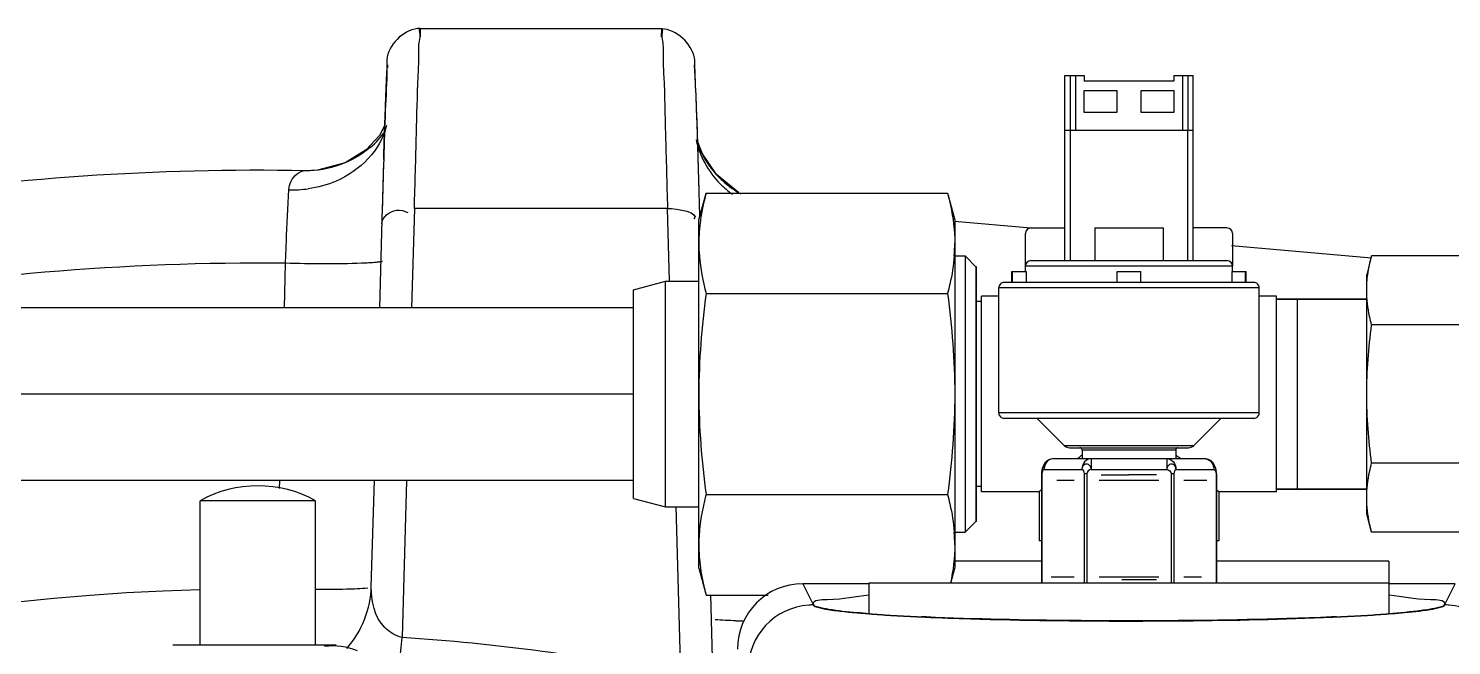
# Model space of a CAD drawing. Header units: millimetres. Extents: x 2513 to 2669, y 1505 to 1675.
# Drawn here: x 2525.1999 to 2525.3298, y 1507.535 to 1507.5914 of the extents above; entities that cross this region are included whole.
import ezdxf

# ---------------------------------------------------------------- set-up
doc = ezdxf.new("R2010")
doc.units = ezdxf.units.MM
doc.linetypes.add('CENTER', pattern=[0.6, 0.375, -0.075, 0.075, -0.075])
doc.layers.add('AXES', color=7, linetype='Continuous')
doc.layers.add('DEFAULT_1', color=7, linetype='CENTER')

msp = doc.modelspace()

# ---------------------------------------------------------------- linework, layer by layer
at = {"linetype": 'Continuous'}
for p, q in [((2525.257739194856, 1507.591377378954), (2525.2356708051, 1507.591377378954)), ((2525.235674108896, 1507.591377378935), (2525.235691250578, 1507.590660401786)), ((2525.257718748314, 1507.590660401786), (2525.257735888673, 1507.591377378922)), ((2525.294528056558, 1507.570200016865), (2525.294528056558, 1507.587102136842)), ((2525.306260116306, 1507.570200016865), (2525.306260116306, 1507.587102136842)), ((2525.232444397211, 1507.582574502806), (2525.231955246235, 1507.581641517036)), ((2525.231955246235, 1507.581641517036), (2525.230748643944, 1507.580330586748)), ((2525.294528056558, 1507.582130925084), (2525.306260116306, 1507.582130925084)), ((2525.295025177734, 1507.582130925084), (2525.295025177734, 1507.570200016865)), ((2525.305762995131, 1507.570200016865), (2525.305762995131, 1507.582130925084)), ((2525.230748643944, 1507.580330586748), (2525.228835342938, 1507.579140644414)), ((2525.261442730663, 1507.579961750969), (2525.261012181053, 1507.581129095752)), ((2525.262745314353, 1507.578061066182), (2525.261442730663, 1507.579961750969)), ((2525.228835342938, 1507.579140644414), (2525.226310079126, 1507.578462297562)), ((2525.232344499627, 1507.579431881902), (2525.232350431252, 1507.579623592797)), ((2525.26115436474, 1507.576493886983), (2525.261059731913, 1507.579618291669)), ((2525.225222009031, 1507.578411935639), (2525.225206080967, 1507.5784122142)), ((2525.226310079126, 1507.578462297562), (2525.225221961231, 1507.57841193776)), ((2525.264728327639, 1507.576427483843), (2525.262745314353, 1507.578061066182)), ((2525.261121311305, 1507.57391452261), (2525.261780722808, 1507.576375479843)), ((2525.261218842484, 1507.574297710481), (2525.26115436474, 1507.576493886983)), ((2525.261780722808, 1507.576375479843), (2525.283826595064, 1507.576375479843)), ((2525.283826595064, 1507.576375479843), (2525.284486006567, 1507.57391452261)), ((2525.232214097478, 1507.575086441031), (2525.231949543, 1507.56589844365)), ((2525.235151555146, 1507.574972380153), (2525.234890615966, 1507.56589844365)), ((2525.258258443746, 1507.574972380153), (2525.235151555146, 1507.574972380153)), ((2525.258449376477, 1507.568332857958), (2525.258258443746, 1507.574972380153)), ((2525.232169850197, 1507.57355738911), (2525.232170055473, 1507.573566575296)), ((2525.261121311305, 1507.542098767359), (2525.261121311305, 1507.57391452261)), ((2525.28447511662, 1507.573790049946), (2525.291446172183, 1507.573180161612)), ((2525.284486006567, 1507.57391452261), (2525.284486006567, 1507.542098767359)), ((2525.290948784092, 1507.569702895689), (2525.290948784092, 1507.572685622744)), ((2525.291446398106, 1507.57318274392), (2525.294528056558, 1507.57318274392)), ((2525.309341784101, 1507.57318274392), (2525.306260116306, 1507.57318274392)), ((2525.309839388773, 1507.572685622744), (2525.309839388773, 1507.569702895689)), ((2525.309742609514, 1507.571579430762), (2525.322532554176, 1507.570460455597)), ((2525.223276861467, 1507.56589844365), (2525.22338200859, 1507.56995833124)), ((2525.284486006567, 1507.570633522849), (2525.285430536801, 1507.570633522849)), ((2525.285430536801, 1507.570633522849), (2525.285430536801, 1507.545379767119)), ((2525.286424779153, 1507.569639280498), (2525.285430536801, 1507.570633522849)), ((2525.286424779153, 1507.569639280498), (2525.286424779153, 1507.546374009471)), ((2525.28647449127, 1507.569639280498), (2525.286424779153, 1507.569639280498)), ((2525.28647449127, 1507.546374009471), (2525.28647449127, 1507.569639280498)), ((2525.309839388773, 1507.569702895689), (2525.290948784092, 1507.569702895689)), ((2525.291445923448, 1507.570200016865), (2525.309342249294, 1507.570200016865)), ((2525.322547843952, 1507.570635218538), (2525.322094498543, 1507.56894331044)), ((2525.338543273112, 1507.570635218538), (2525.322547843952, 1507.570635218538)), ((2525.255155857195, 1507.567541429136), (2525.258068649127, 1507.568321909382)), ((2525.258068649127, 1507.547691380586), (2525.258068649127, 1507.568321909382)), ((2525.258068649127, 1507.568321909382), (2525.261121311305, 1507.568321909382)), ((2525.322094498543, 1507.547069978705), (2525.322094498543, 1507.56894331044)), ((2525.255155857195, 1507.548471860832), (2525.255155857195, 1507.567541429136)), ((2525.261780722808, 1507.567191062413), (2525.283826595064, 1507.567191062413)), ((2525.286921900328, 1507.54905846382), (2525.286921900328, 1507.566954826149)), ((2525.288512890331, 1507.566954826149), (2525.286921900328, 1507.566954826149)), ((2525.312275282534, 1507.567714410986), (2525.288512890331, 1507.567714410986)), ((2525.311778032444, 1507.568211532162), (2525.289010140421, 1507.568211532162)), ((2525.313865868057, 1507.566954826149), (2525.312275282534, 1507.566954826149)), ((2525.313865868057, 1507.54905846382), (2525.313865868057, 1507.566954826149)), ((2525.255155857195, 1507.56589844365), (2525.084367375105, 1507.56589844365)), ((2525.313865868057, 1507.566686380713), (2525.322094498543, 1507.566686380713)), ((2525.315754928525, 1507.566686380713), (2525.315754928525, 1507.549326909255)), ((2525.338543273112, 1507.564320931555), (2525.322547843952, 1507.564320931555)), ((2525.312275282534, 1507.556280623942), (2525.288512890331, 1507.556280623942)), ((2525.311778034185, 1507.555783502767), (2525.289010138679, 1507.555783502767)), ((2525.291999804424, 1507.555783502767), (2525.294480413984, 1507.553302893207)), ((2525.30878836844, 1507.555783502767), (2525.306307758881, 1507.553302893207)), ((2525.294480413984, 1507.553302893207), (2525.306307758881, 1507.553302893207)), ((2525.29497253884, 1507.553099048417), (2525.305815634025, 1507.553099048417)), ((2525.29611884432, 1507.552900199947), (2525.29611884432, 1507.552104806066)), ((2525.29611884432, 1507.552900199947), (2525.304669328544, 1507.552900199947)), ((2525.304669328544, 1507.552900199947), (2525.304669328544, 1507.552104806066)), ((2525.29257504731, 1507.551468262091), (2525.292505213374, 1507.551286573275)), ((2525.292641061411, 1507.551601260932), (2525.29257504731, 1507.551468262091)), ((2525.29350577336, 1507.552104806066), (2525.307282399504, 1507.552104806066)), ((2525.296949929896, 1507.552104806066), (2525.296949929896, 1507.551110563714)), ((2525.303838242968, 1507.552104806066), (2525.303838242968, 1507.551110563714)), ((2525.308213125555, 1507.551468262091), (2525.308147111453, 1507.551601260932)), ((2525.308282959491, 1507.551286573275), (2525.308213125555, 1507.551468262091)), ((2525.338543273112, 1507.55169235759), (2525.322547843952, 1507.55169235759)), ((2525.255155857195, 1507.550114846318), (2525.084367375105, 1507.550114846318)), ((2525.222848826234, 1507.549371363414), (2525.222868081715, 1507.550114846318)), ((2525.231216506386, 1507.540407722223), (2525.231495654113, 1507.550114846318)), ((2525.23443672708, 1507.550114846318), (2525.23402393532, 1507.535760366395)), ((2525.292410974593, 1507.550853203258), (2525.292403864277, 1507.550708745451)), ((2525.292403864129, 1507.550708745452), (2525.292403864129, 1507.540734650533)), ((2525.292443825095, 1507.550708745452), (2525.292403864129, 1507.550708745452)), ((2525.292447491014, 1507.551079212237), (2525.292410974593, 1507.550853203258)), ((2525.292443825095, 1507.550708745452), (2525.292443825095, 1507.540734650533)), ((2525.292505213374, 1507.551286573275), (2525.292447491014, 1507.551079212237)), ((2525.292644734226, 1507.551110563714), (2525.296088890762, 1507.551110563714)), ((2525.295374412898, 1507.550116321363), (2525.293792317218, 1507.550116321363)), ((2525.296289799894, 1507.550708745452), (2525.296289799894, 1507.540734650533)), ((2525.296548111634, 1507.550708745452), (2525.296289799894, 1507.550708745452)), ((2525.296548111634, 1507.550708745452), (2525.296548111634, 1507.540734650533)), ((2525.296949929896, 1507.551110563714), (2525.303838242968, 1507.551110563714)), ((2525.303110714173, 1507.550116321363), (2525.297677458692, 1507.550116321363)), ((2525.29786769873, 1507.550613442538), (2525.300394086432, 1507.550613442538)), ((2525.302920508288, 1507.550613442538), (2525.300394076801, 1507.550613442538)), ((2525.304240061231, 1507.550708745452), (2525.304240061231, 1507.540734650533)), ((2525.304498372971, 1507.550708745452), (2525.304240061231, 1507.550708745452)), ((2525.304498372971, 1507.550708745452), (2525.304498372971, 1507.540734650533)), ((2525.304699282102, 1507.551110563714), (2525.308143438638, 1507.551110563714)), ((2525.307492976823, 1507.550116321363), (2525.305413759966, 1507.550116321363)), ((2525.308340681851, 1507.551079212237), (2525.308282959491, 1507.551286573275)), ((2525.308377198271, 1507.550853203258), (2525.308340681851, 1507.551079212237)), ((2525.308344347769, 1507.550708745452), (2525.308344347769, 1507.540734650533)), ((2525.308384308735, 1507.550708745452), (2525.308344347769, 1507.550708745452)), ((2525.308384308587, 1507.550708745451), (2525.308377198271, 1507.550853203258)), ((2525.308384308735, 1507.550708745452), (2525.308384308735, 1507.540734650533)), ((2525.261780722808, 1507.548822227555), (2525.283826595064, 1507.548822227555)), ((2525.292191384792, 1507.54905846382), (2525.286921900328, 1507.54905846382)), ((2525.292191384792, 1507.54905846382), (2525.292191384792, 1507.544584373238)), ((2525.292393166449, 1507.549243060305), (2525.292191407071, 1507.549058486373)), ((2525.308596361681, 1507.549058486002), (2525.308398132328, 1507.549239837838)), ((2525.308596383593, 1507.54905846382), (2525.308596383593, 1507.544584373238)), ((2525.313865868057, 1507.54905846382), (2525.308596383593, 1507.54905846382)), ((2525.313865868057, 1507.549326909255), (2525.322094498543, 1507.549326909255)), ((2525.215575271417, 1507.535053549736), (2525.215575271417, 1507.548260542315)), ((2525.226134125191, 1507.548260542315), (2525.215575271417, 1507.548260542315)), ((2525.226134125191, 1507.535053549736), (2525.226134125191, 1507.548260542315)), ((2525.255155857195, 1507.548471860832), (2525.258068649127, 1507.547691380586)), ((2525.258068649127, 1507.547691380586), (2525.261121311305, 1507.547691380586)), ((2525.259482439047, 1507.532408991785), (2525.259042158355, 1507.54771937579)), ((2525.286424779153, 1507.546374009471), (2525.285430536801, 1507.545379767119)), ((2525.28647449127, 1507.546374009471), (2525.286424779153, 1507.546374009471)), ((2525.322547843952, 1507.545378070607), (2525.322094498543, 1507.547069978705)), ((2525.284486006567, 1507.545379767119), (2525.285430536801, 1507.545379767119)), ((2525.338543273112, 1507.545378070607), (2525.322547843952, 1507.545378070607)), ((2525.292403864129, 1507.544584373238), (2525.292191384792, 1507.544584373238)), ((2525.308596383593, 1507.544584373238), (2525.308384308735, 1507.544584373238)), ((2525.292403864129, 1507.542723135236), (2525.284486006567, 1507.542723135236)), ((2525.324132610282, 1507.542723135236), (2525.308384308735, 1507.542723135236)), ((2525.324132616819, 1507.542723135236), (2525.324132616819, 1507.537940322177)), ((2525.261121311305, 1507.542098767359), (2525.261780722808, 1507.539637810125)), ((2525.284120492565, 1507.540734650533), (2525.284486006567, 1507.542098767359)), ((2525.293295196042, 1507.541306237751), (2525.295374412898, 1507.541306237751)), ((2525.297677458692, 1507.541306237751), (2525.303110714173, 1507.541306237751)), ((2525.302920474135, 1507.541019224706), (2525.299747828904, 1507.541019224706)), ((2525.305413759966, 1507.541306237751), (2525.307010769282, 1507.541306237751)), ((2525.262380573966, 1507.533902125098), (2525.262215214671, 1507.539650304807)), ((2525.270605733562, 1507.540671019023), (2525.271545779907, 1507.538789636265)), ((2525.276655556046, 1507.540671019023), (2525.270605733562, 1507.540671019023)), ((2525.276655556046, 1507.540734650533), (2525.276655556046, 1507.537940315907)), ((2525.324132610282, 1507.540734650533), (2525.276655562583, 1507.540734650533)), ((2525.330182439302, 1507.540671019023), (2525.324132610282, 1507.540671019023)), ((2525.329242392895, 1507.538789636139), (2525.330182439302, 1507.540671019023)), ((2525.261780722808, 1507.539637810125), (2525.267458339883, 1507.539637810125)), ((2525.271561058236, 1507.538795174478), (2525.271580792506, 1507.538739300266)), ((2525.329207380396, 1507.53873930032), (2525.329227114629, 1507.538795174476)), ((2525.281879203051, 1507.537636832664), (2525.281462769164, 1507.537655472386)), ((2525.281473642761, 1507.537638615127), (2525.281781615823, 1507.537624773933)), ((2525.319325348414, 1507.537655469858), (2525.318909427214, 1507.537636852744)), ((2525.319006698299, 1507.537624780191), (2525.319314512073, 1507.537638614304)), ((2525.228016937037, 1507.535053549736), (2525.213104993211, 1507.535053549736))]:
    msp.add_line(p, q, dxfattribs=at)
for centre, radius, start, end in [((2526.86035123254, 1507.528740028284), 1.6287966480031, 178.058249903417, 178.3694635476311), ((2523.474594719501, 1507.523795727786), 1.787336838554318, 1.683547047371669, 1.94554337079079), ((2525.225253101577, 1507.587378762099), 0.00901192265746076, 310.5219369231499, 323.8594913856701), ((2525.269390186382, 1507.584114102886), 0.00900445242242383, 201.5061701632042, 208.4675592264417), ((2528.022282469773, 1507.493546823081), 2.791259593910115, 178.2367715982767, 178.3574097565776), ((2525.269296825516, 1507.58406444307), 0.008898709223724509, 208.4730075452793, 211.0066991164088), ((2525.26930301506, 1507.584069500798), 0.008906619829080932, 211.014074758529, 216.6229078413768), ((2525.269349176153, 1507.58410327991), 0.008963818551997422, 216.6201797900918, 225.5625144665454), ((2525.220854698305, 1507.341822548703), 0.2366296796799216, 88.94632863399755, 108.6068545323849), ((2525.269316590805, 1507.584070235788), 0.008917410560752093, 225.5633575619951, 229.0030779704066), ((2525.26932050455, 1507.584075894316), 0.00892424882741214, 229.007945924515, 233.8351797099077), ((2525.223890231327, 1507.58772855169), 0.01107052849957646, 268.9189773550168, 278.1317865589323), ((2525.269250217548, 1507.583351450746), 0.00870704354681403, 224.7031085199957, 234.5064749557576), ((2525.269339629278, 1507.58410148641), 0.008956195609786345, 233.833019474981, 240.7342795212334), ((2525.291445905268, 1507.572685622744), 0.0004971211757981547, 90, 180), ((2525.309342267597, 1507.572685622744), 0.0004971211757981547, 0, 90), ((2525.269444673594, 1507.571787164005), 0.01504133347711302, 355.6178693463764, 359.9851711725454), ((2525.221050545535, 1507.339927986961), 0.2300421591988361, 89.41930087902342, 100.3756350660977), ((2525.291445905268, 1507.569702895689), 0.0004971211757981547, 90, 180), ((2525.309342267597, 1507.569702895689), 0.0004971211757981547, 0, 90), ((2525.289010011506, 1507.567714410986), 0.0004971211757981547, 89.9999985695634, 180), ((2525.311778161358, 1507.567714410986), 0.0004971211757981547, 0, 90.00000143043661), ((2525.289010011506, 1507.556280623942), 0.0004971211757981547, 180, 270.0000183844895), ((2525.311778161358, 1507.556280623942), 0.0004971211757981547, 269.9999816155105, 0), ((2525.29497253884, 1507.553795018064), 0.0006959696461174165, 224.999999999988, 270), ((2525.29591999585, 1507.552900199947), 0.0001988484703192619, 0, 90), ((2525.304868177015, 1507.552900199947), 0.0001988484703192619, 90, 180), ((2525.305815634025, 1507.553795018064), 0.0006959696461174165, 270, 315.0000000000119), ((2525.293505750798, 1507.551110634057), 0.0009941720086516612, 89.99869965748383, 150.4485033246639), ((2525.293697296162, 1507.551139071441), 0.00104783155232293, 153.4344026891182, 155.9273297474591), ((2525.314474301825, 1507.52851805216), 0.03014714441195551, 127.5121636929674, 128.5213688841438), ((2525.287064351164, 1507.529487167085), 0.02892118343073314, 51.86345190041588, 52.49783644434009), ((2525.285022699634, 1507.526882137505), 0.03223094365441922, 51.49459199163503, 51.8685375477614), ((2525.307282422067, 1507.551110634057), 0.0009941720086516612, 29.55149667533607, 90.00130034251619), ((2525.307090876705, 1507.551139071442), 0.001047831550135597, 24.07267024934535, 26.56559731437073), ((2525.220854698305, 1507.538727966695), 0.01089689617349555, 61.02099815179818, 118.9790018482018), ((2525.269444675785, 1507.54422612602), 0.01504133128570345, 0.01482862422520891, 4.382132801632242), ((2525.220836134614, 1507.341372994788), 0.1988226919946052, 91.520048389611, 151.992039739109), ((2525.271577102917, 1507.532769317352), 0.005969587704169221, 93.89962641911826, 179.8782178248228), ((2525.271579890846, 1507.5328510434), 0.005888246384808875, 89.99120104806477, 93.98077484630815), ((2525.329208181772, 1507.532857833355), 0.005881456414266451, 85.84681066877542, 90.0078413017986), ((2525.266370812901, 1507.606569378716), 0.06930502370964703, 268.4813760564965, 269.040890585893), ((2525.286215968972, 1507.664746810802), 0.127185477294843, 265.6980616216931, 266.5770277746444), ((2525.286213647758, 1507.664720226113), 0.1271424974102632, 265.7048618489536, 266.5789477488612), ((2525.289035520643, 1507.710635681414), 0.1731608427015629, 266.5523264921509, 266.949314795614), ((2525.289031574623, 1507.710615195942), 0.1731238514924182, 266.5543885414015, 266.9492280733514), ((2525.291131592771, 1507.750158926505), 0.2127233042304381, 266.9512506749628, 267.3948612979477), ((2525.291133285253, 1507.750138405107), 0.2127192267629154, 266.951339604396, 267.3972868175506), ((2525.309654877854, 1507.750138600959), 0.212719422859124, 272.6027085580651, 273.0486582272338), ((2525.309656546961, 1507.75015958892), 0.2127239674792701, 272.6051245942874, 273.0487431254347), ((2525.311752649706, 1507.710635713108), 0.1731608744868943, 273.0506830360461, 273.4476740558792), ((2525.311756590003, 1507.710615310561), 0.1731239663952171, 273.050765719246, 273.4456139801317), ((2525.314574565358, 1507.664719607412), 0.1271418774030195, 273.4210536136595, 274.2951618154989), ((2525.314572210917, 1507.664746697462), 0.1271853637342713, 273.4229725934691, 274.3019433952283), ((2525.220838715059, 1507.337227042417), 0.198970678148436, 78.80094423418674, 86.20038748397168)]:
    msp.add_arc(centre, radius, start, end, dxfattribs=at)
msp.add_ellipse((2525.27061390901, 1507.534697378246), major_axis=(0.002670940347968733, -0.005345546149031975), ratio=0.9982882662000002, start_param=8.962089316, end_param=10.5315156468, dxfattribs=at)
for points, knots in [([(2525.235674128995, 1507.591411651172), (2525.234351435818, 1507.591414299808), (2525.232555815495, 1507.58979416941), (2525.232690209233, 1507.586840080613), (2525.232533938102, 1507.585215805816), (2525.232489853904, 1507.583929270809)], [0, 0, 0, 0, 0.4483056894, 0.5636944995000001, 1, 1, 1, 1]), ([(2525.235151555146, 1507.574972380153), (2525.235211908582, 1507.577237257797), (2525.235332548499, 1507.581221831048), (2525.235425625187, 1507.585911221658), (2525.23557757301, 1507.588667123825), (2525.235527758247, 1507.590166521661), (2525.235744626971, 1507.590771196032), (2525.235580327098, 1507.591382591056), (2525.23567413509, 1507.591377020268)], [0, 0, 0, 0, 0.414105213, 0.7318899456999999, 0.8475881193000001, 0.931742993, 0.9828242347, 1, 1, 1, 1]), ([(2525.257735864136, 1507.591377020062), (2525.257829674335, 1507.591382573305), (2525.257665369396, 1507.590771217062), (2525.25788224224, 1507.590166499718), (2525.257832425644, 1507.588667123146), (2525.257984374342, 1507.585911207526), (2525.258077450425, 1507.581221829439), (2525.258198090263, 1507.577237255703), (2525.258258443746, 1507.574972380153)], [0, 0, 0, 0, 0.0171759784, 0.06825739269999999, 0.1524123601, 0.2681105694, 0.5858951632, 1, 1, 1, 1]), ([(2525.260901240143, 1507.584475121022), (2525.260861277903, 1507.585615407448), (2525.260766099792, 1507.587029475624), (2525.260756959963, 1507.589773850814), (2525.259066440693, 1507.591337188522), (2525.257735890858, 1507.591380665593)], [0, 0, 0, 0, 0.4154201962, 0.5153033835, 1, 1, 1, 1]), ([(2525.232350431252, 1507.579623592797), (2525.232397878539, 1507.581154667653), (2525.232406885736, 1507.582359094012), (2525.232708971557, 1507.589022136868), (2525.232709545629, 1507.587819226959)], [0, 0, 0, 0, 0.5601340958, 1, 1, 1, 1]), ([(2525.261059731913, 1507.579618291669), (2525.261012263733, 1507.581150175938), (2525.261003212451, 1507.582355558856), (2525.260701027792, 1507.589023094823), (2525.260700453263, 1507.587819226959)], [0, 0, 0, 0, 0.5600681586, 1, 1, 1, 1]), ([(2525.232588479148, 1507.582550946076), (2525.232122188529, 1507.580319133935), (2525.229385133261, 1507.577657947311), (2525.226330202409, 1507.576894156324), (2525.225456162628, 1507.576769333633)], [0, 0, 0, 0, 0.7208558951, 1, 1, 1, 1]), ([(2525.223681506801, 1507.576672481234), (2525.223715554456, 1507.57693986658), (2525.223895137834, 1507.577723700506), (2525.224661326755, 1507.578443016135), (2525.225206458658, 1507.578433655323)], [0, 0, 0, 0, 0.3308280727, 1, 1, 1, 1]), ([(2525.22338200859, 1507.56995832919), (2525.223408749262, 1507.570603173468), (2525.223501642561, 1507.572841515886), (2525.223597643368, 1507.575079805922), (2525.223681506801, 1507.576672481234)], [0, 0, 0, 0, 0.2880882858, 1, 1, 1, 1]), ([(2525.283826595064, 1507.576375479843), (2525.283928084187, 1507.575996717277), (2525.284294969636, 1507.574492545809), (2525.284486006588, 1507.572939911198), (2525.284486006567, 1507.571783271129)], [0, 0, 0, 0, 0.2531850428, 1, 1, 1, 1]), ([(2525.232170059656, 1507.573566755486), (2525.23218745663, 1507.57417710235), (2525.233286267552, 1507.575041181759), (2525.234228654908, 1507.574737691711), (2525.234552081671, 1507.574603639153)], [0, 0, 0, 0, 0.6355715564, 1, 1, 1, 1]), ([(2525.261121311305, 1507.571783271129), (2525.261121311305, 1507.571399117184), (2525.261181483148, 1507.569849632505), (2525.261479187339, 1507.568316408104), (2525.261780722808, 1507.567191062413)], [0, 0, 0, 0, 0.2479696342, 1, 1, 1, 1]), ([(2525.231674254739, 1507.570036831567), (2525.231228348949, 1507.569990550731), (2525.228464396134, 1507.569858734595), (2525.22569790409, 1507.569898516077), (2525.223382008589, 1507.569958331221)], [0, 0, 0, 0, 0.1621360399, 1, 1, 1, 1]), ([(2525.232224331704, 1507.570127813123), (2525.232153815844, 1507.570105473329), (2525.231970163464, 1507.570071119708), (2525.231785710437, 1507.570048399622), (2525.231674254739, 1507.570036831567)], [0, 0, 0, 0, 0.3976357984, 1, 1, 1, 1]), ([(2525.2844420357, 1507.570637884824), (2525.284375531542, 1507.569767407491), (2525.284185668189, 1507.568609061507), (2525.283902939973, 1507.567475985494), (2525.283826595064, 1507.567191062413)], [0, 0, 0, 0, 0.7474511404999999, 1, 1, 1, 1]), ([(2525.322547843952, 1507.564320931555), (2525.322478070179, 1507.564581330819), (2525.322225836431, 1507.565615448704), (2525.322094498543, 1507.566682884999), (2525.322094498543, 1507.567478075046)], [0, 0, 0, 0, 0.2531850428, 1, 1, 1, 1]), ([(2525.292644734226, 1507.551110563714), (2525.292637827055, 1507.551172876242), (2525.2926446815, 1507.551282344578), (2525.292645258728, 1507.551458675974), (2525.29263588803, 1507.551510861053), (2525.292647812058, 1507.551610150414), (2525.292640828153, 1507.551600884844)], [0, 0, 0, 0, 0.3835303037, 0.7091005546, 0.9290199228, 1, 1, 1, 1]), ([(2525.29350577336, 1507.552104806066), (2525.293355554929, 1507.552104806066), (2525.293039452369, 1507.552003609565), (2525.292831868979, 1507.551751210171), (2525.292760091597, 1507.55160768489)], [0, 0, 0, 0, 0.4834975929, 1, 1, 1, 1]), ([(2525.296949929896, 1507.551110563714), (2525.296936119417, 1507.551172858816), (2525.296931038832, 1507.551301439761), (2525.296804454779, 1507.551509857543), (2525.296517934654, 1507.551659044082), (2525.296170865366, 1507.551479139456), (2525.296084457575, 1507.551233594089), (2525.296088890762, 1507.551110563714)], [0, 0, 0, 0, 0.1352905679, 0.2664638622, 0.5025648134, 0.7389707034999999, 1, 1, 1, 1]), ([(2525.296949929896, 1507.552104806066), (2525.296724962514, 1507.552104806066), (2525.296242610767, 1507.551857614134), (2525.296088890762, 1507.551359531147), (2525.296088890762, 1507.551110563714)], [0, 0, 0, 0, 0.4746800094, 1, 1, 1, 1]), ([(2525.304699282102, 1507.551110563714), (2525.304685680129, 1507.551233272899), (2525.304626334437, 1507.551480414622), (2525.304267947171, 1507.551658321776), (2525.303926800216, 1507.551479025793), (2525.30382936697, 1507.551233727614), (2525.303838242968, 1507.551110563714)], [0, 0, 0, 0, 0.2629207389, 0.4991414402, 0.7370312118000001, 1, 1, 1, 1]), ([(2525.303838242968, 1507.552104806066), (2525.304063211021, 1507.552104806066), (2525.30454556274, 1507.551857613215), (2525.304699282102, 1507.551359530467), (2525.304699282102, 1507.551110563714)], [0, 0, 0, 0, 0.4746814326, 1, 1, 1, 1]), ([(2525.307282399504, 1507.552104806066), (2525.307432617936, 1507.552104806066), (2525.307748720495, 1507.552003609565), (2525.307956303886, 1507.551751210171), (2525.308028081268, 1507.55160768489)], [0, 0, 0, 0, 0.4834975929, 1, 1, 1, 1]), ([(2525.308147344711, 1507.551600884844), (2525.308140360806, 1507.551610150414), (2525.308152284835, 1507.551510861053), (2525.308142914137, 1507.551458675974), (2525.308143491365, 1507.551282344578), (2525.30815034581, 1507.551172876242), (2525.308143438638, 1507.551110563714)], [0, 0, 0, 0, 0.07098007719999999, 0.2908994454, 0.6164696963, 1, 1, 1, 1]), ([(2525.322094498543, 1507.548535214098), (2525.322094498543, 1507.549330404146), (2525.32222583643, 1507.550397840443), (2525.322478070179, 1507.551431958327), (2525.322547843952, 1507.55169235759)], [0, 0, 0, 0, 0.7468149581999999, 1, 1, 1, 1]), ([(2525.292644734226, 1507.551110563714), (2525.292581747445, 1507.551104855257), (2525.292475870501, 1507.550947627309), (2525.292443825095, 1507.550801349336), (2525.292443825095, 1507.550708745452)], [0, 0, 0, 0, 0.4058095021, 1, 1, 1, 1]), ([(2525.296088890762, 1507.551110563714), (2525.296151635259, 1507.551108421078), (2525.296259104237, 1507.550946800251), (2525.296289799894, 1507.550802011719), (2525.296289799894, 1507.550708745452)], [0, 0, 0, 0, 0.4023206757, 1, 1, 1, 1]), ([(2525.304699282102, 1507.551110563714), (2525.304636295321, 1507.551104855257), (2525.304530418377, 1507.550947627309), (2525.304498372971, 1507.550801349336), (2525.304498372971, 1507.550708745452)], [0, 0, 0, 0, 0.4058095021, 1, 1, 1, 1]), ([(2525.308143438638, 1507.551110563714), (2525.308206425419, 1507.551104855257), (2525.308312302363, 1507.550947627309), (2525.308344347769, 1507.550801349336), (2525.308344347769, 1507.550708745452)], [0, 0, 0, 0, 0.4058095021, 1, 1, 1, 1]), ([(2525.261780722808, 1507.548822227555), (2525.261679233684, 1507.548443464989), (2525.261312348233, 1507.546939293521), (2525.261121311305, 1507.54538665891), (2525.261121311305, 1507.544230018841)], [0, 0, 0, 0, 0.2531850428, 1, 1, 1, 1]), ([(2525.283826595064, 1507.548822227555), (2525.283902939963, 1507.548537304512), (2525.284185668145, 1507.547404228645), (2525.284375531493, 1507.546245882815), (2525.284442035663, 1507.545375405595)], [0, 0, 0, 0, 0.2525488589, 1, 1, 1, 1]), ([(2525.322547843952, 1507.545378070607), (2525.322478070179, 1507.545638469871), (2525.322225836431, 1507.546672587755), (2525.322094498543, 1507.547740024051), (2525.322094498543, 1507.548535214098)], [0, 0, 0, 0, 0.2531850428, 1, 1, 1, 1]), ([(2525.234023935321, 1507.535760366394), (2525.233431397106, 1507.5359108036), (2525.231675966713, 1507.536946381904), (2525.231179235568, 1507.539102025728), (2525.231216508101, 1507.540407719301)], [0, 0, 0, 0, 0.3188094214, 1, 1, 1, 1]), ([(2525.271545779907, 1507.538789636265), (2525.271545779907, 1507.539246808339), (2525.27418632791, 1507.539175064269), (2525.275362479977, 1507.539554258757), (2525.276628740546, 1507.539650825465)], [0, 0, 0, 0, 0.26470359, 1, 1, 1, 1]), ([(2525.324159443066, 1507.539650824644), (2525.325425701142, 1507.539554257991), (2525.326601850955, 1507.539175064664), (2525.329242392895, 1507.539246807118), (2525.329242392895, 1507.538789636139)], [0, 0, 0, 0, 0.7352964945, 1, 1, 1, 1]), ([(2525.272981178866, 1507.538326815762), (2525.272652701763, 1507.538379571118), (2525.272202081101, 1507.538484170008), (2525.271667479686, 1507.538609589921), (2525.271575865234, 1507.538739294802)], [0, 0, 0, 0, 0.6769023776, 1, 1, 1, 1]), ([(2525.271575865234, 1507.538739294802), (2525.271641688835, 1507.53860757184), (2525.272174404497, 1507.538476500064), (2525.272592205469, 1507.538374685327), (2525.272910912158, 1507.538321903405)], [0, 0, 0, 0, 0.3131050506, 1, 1, 1, 1]), ([(2525.329212307669, 1507.538739294856), (2525.329120700591, 1507.538609600291), (2525.328586152127, 1507.538484181194), (2525.328135570458, 1507.538379589693), (2525.327807124558, 1507.538326836749)], [0, 0, 0, 0, 0.3231006615, 1, 1, 1, 1]), ([(2525.327877316734, 1507.538321912666), (2525.32819600973, 1507.538374693516), (2525.328613795581, 1507.538476504756), (2525.329146485575, 1507.53860757688), (2525.329212307669, 1507.538739294856)], [0, 0, 0, 0, 0.6868933373999999, 1, 1, 1, 1]), ([(2525.33518064417, 1507.532782005702), (2525.33517864962, 1507.534236389087), (2525.334018917617, 1507.537256113726), (2525.331087092979, 1507.538618533098), (2525.329634136646, 1507.538723844948)], [0, 0, 0, 0, 0.4995906881, 1, 1, 1, 1]), ([(2525.272910912158, 1507.538321903405), (2525.273151422855, 1507.538282071744), (2525.274401362324, 1507.538104458245), (2525.275659947659, 1507.537996618315), (2525.276675473111, 1507.537919666336)], [0, 0, 0, 0, 0.1931406754, 1, 1, 1, 1]), ([(2525.276691423558, 1507.537934809389), (2525.276314988137, 1507.537963287909), (2525.275075621369, 1507.538065262213), (2525.273836489367, 1507.538189447862), (2525.272981178866, 1507.538326815762)], [0, 0, 0, 0, 0.3035186183, 1, 1, 1, 1]), ([(2525.281781615823, 1507.537624773933), (2525.283157224107, 1507.537563831027), (2525.289358970167, 1507.537340949521), (2525.295565467476, 1507.53726778928), (2525.300394086335, 1507.537267789282)], [0, 0, 0, 0, 0.2218903588, 1, 1, 1, 1]), ([(2525.300394086115, 1507.537284150889), (2525.298726832405, 1507.537284150887), (2525.292554026919, 1507.537313518187), (2525.286380599935, 1507.537439214312), (2525.281879203051, 1507.537636832664)], [0, 0, 0, 0, 0.2700886746, 1, 1, 1, 1]), ([(2525.318909427214, 1507.537636852744), (2525.317538691311, 1507.537576672768), (2525.311369273532, 1507.53735664748), (2525.305195202211, 1507.537284150894), (2525.300394086115, 1507.537284150889)], [0, 0, 0, 0, 0.222261137, 1, 1, 1, 1]), ([(2525.300394086335, 1507.537267789282), (2525.302071825012, 1507.537267789283), (2525.308277226754, 1507.537297535549), (2525.314483284806, 1507.537424378993), (2525.319006698299, 1507.537624780191)], [0, 0, 0, 0, 0.2703592882, 1, 1, 1, 1]), ([(2525.327807124558, 1507.538326836749), (2525.327567139107, 1507.538288291775), (2525.326334922268, 1507.538116804471), (2525.325094745137, 1507.538010311347), (2525.324096795484, 1507.537934812886)], [0, 0, 0, 0, 0.1954083728, 1, 1, 1, 1]), ([(2525.324112709367, 1507.537919667072), (2525.324497309481, 1507.537948810385), (2525.325754919658, 1507.53805281889), (2525.327012619759, 1507.538178704496), (2525.327877316734, 1507.538321912666)], [0, 0, 0, 0, 0.3055849663, 1, 1, 1, 1])]:
    msp.add_open_spline(points, degree=3, knots=knots, dxfattribs=at)
for points in [[(2525.23110850044, 1507.580528283712), (2525.229522349771, 1507.579174817248), (2525.227306848593, 1507.578377447703), (2525.225222009037, 1507.578411935985)], [(2525.260877356463, 1507.581222479585), (2525.26119916603, 1507.579739028101), (2525.261994566348, 1507.578306281612), (2525.263061587862, 1507.577226626672)], [(2525.261780722808, 1507.576375479843), (2525.261561972531, 1507.575559092694), (2525.261383602943, 1507.574729504067), (2525.261268594226, 1507.573892179365)], [(2525.258258443746, 1507.574972380153), (2525.259124209557, 1507.574991052772), (2525.26129581383, 1507.574572511381), (2525.260660851745, 1507.573983680118)], [(2525.261268594226, 1507.573892179365), (2525.261172704661, 1507.573194052273), (2525.261121311305, 1507.572487952792), (2525.261121311305, 1507.571783271129)], [(2525.322195755394, 1507.568927948327), (2525.322274823885, 1507.569503609443), (2525.322397453037, 1507.570073952006), (2525.322547843952, 1507.570635218538)], [(2525.322094498543, 1507.567478075046), (2525.322094498543, 1507.567962543309), (2525.322129831416, 1507.568447986321), (2525.322195755394, 1507.568927948327)], [(2525.261780722808, 1507.567191062413), (2525.26137314903, 1507.564148890318), (2525.261121311305, 1507.561075997922), (2525.261121311305, 1507.558006644987)], [(2525.283826595064, 1507.567191062413), (2525.284234168842, 1507.564148890318), (2525.284486006567, 1507.561075997922), (2525.284486006567, 1507.558006644987)], [(2525.322094498543, 1507.558006644571), (2525.322094498543, 1507.560116824716), (2525.322267636979, 1507.562229438239), (2525.322547843952, 1507.564320931555)], [(2525.261121311305, 1507.558006644987), (2525.261121311305, 1507.554937292049), (2525.26137314903, 1507.551864399652), (2525.261780722808, 1507.548822227555)], [(2525.284486006567, 1507.558006644987), (2525.284486006567, 1507.554937292049), (2525.284234168842, 1507.551864399652), (2525.283826595064, 1507.548822227555)], [(2525.322547843952, 1507.55169235759), (2525.32226763698, 1507.553783850906), (2525.322094498544, 1507.555896464428), (2525.322094498543, 1507.558006644571)], [(2525.292740595731, 1507.551566476689), (2525.292677242201, 1507.551424693192), (2525.292644734226, 1507.551265857725), (2525.292644734226, 1507.551110563714)], [(2525.308047577134, 1507.551566476689), (2525.308110930664, 1507.551424693192), (2525.308143438638, 1507.551265857725), (2525.308143438638, 1507.551110563714)], [(2525.296949929896, 1507.551110563714), (2525.296760705131, 1507.551101989046), (2525.296548111634, 1507.550898164397), (2525.296548111634, 1507.550708745452)], [(2525.303838242968, 1507.551110563714), (2525.304027634309, 1507.55110732999), (2525.304240061231, 1507.550898164397), (2525.304240061231, 1507.550708745452)], [(2525.261121311305, 1507.544230018841), (2525.261121311305, 1507.543525337732), (2525.261172704574, 1507.542819238805), (2525.261268593997, 1507.542121112252)], [(2525.284486006567, 1507.544230018841), (2525.284486006567, 1507.543057480873), (2525.284339671424, 1507.541880679051), (2525.284092543687, 1507.540734479606)], [(2525.261268593997, 1507.542121112252), (2525.261383602709, 1507.541283786991), (2525.261561972387, 1507.540454197809), (2525.261780722808, 1507.539637810125)], [(2525.228949784443, 1507.540169104327), (2525.228014262221, 1507.540144080778), (2525.227078198509, 1507.540138635837), (2525.226142346951, 1507.540141777024)], [(2525.23088631803, 1507.540271695468), (2525.230243232463, 1507.540206158495), (2525.229595969707, 1507.540186388629), (2525.228949784443, 1507.540169104327)], [(2525.228993854581, 1507.534759582403), (2525.230334991267, 1507.5362866617), (2525.231165371364, 1507.538405122268), (2525.231217415308, 1507.540436848189)], [(2525.264534099151, 1507.537288697469), (2525.263887974606, 1507.537305987927), (2525.263240770964, 1507.53732575692), (2525.262597749268, 1507.537391323575)], [(2525.23378719213, 1507.533361937899), (2525.233876989651, 1507.534160264915), (2525.233953116519, 1507.534960132478), (2525.234023935319, 1507.535760366393)], [(2525.229970232603, 1507.53455642856), (2525.229016092876, 1507.53490370702), (2525.227956208603, 1507.535084715051), (2525.226949725461, 1507.534950638078)]]:
    msp.add_open_spline(points, degree=3, dxfattribs=at)
at = {"layer": 'AXES', "linetype": 'Continuous'}
for p, q in [((2525.294528056558, 1507.587102136842), (2525.296297807944, 1507.587102136842)), ((2525.295025177734, 1507.587102136842), (2525.295025177734, 1507.582130925084)), ((2525.295522298909, 1507.587102136842), (2525.295522298909, 1507.582130925084)), ((2525.296297807944, 1507.587102136842), (2525.296297807944, 1507.586605015666)), ((2525.304490364921, 1507.586605015666), (2525.296297807944, 1507.586605015666)), ((2525.304490364921, 1507.587102136842), (2525.304490364921, 1507.586605015666)), ((2525.304490364921, 1507.587102136842), (2525.306260116306, 1507.587102136842)), ((2525.305265873955, 1507.587102136842), (2525.305265873955, 1507.582130925084)), ((2525.305762995131, 1507.587102136842), (2525.305762995131, 1507.582130925084)), ((2525.296297807944, 1507.583741597694), (2525.296297807944, 1507.585730082397)), ((2525.296297807944, 1507.585730082397), (2525.299280534999, 1507.585730082397)), ((2525.299280534999, 1507.585730082397), (2525.299280534999, 1507.583741597694)), ((2525.301507637866, 1507.583741597694), (2525.301507637866, 1507.585730082397)), ((2525.301507637866, 1507.585730082397), (2525.304490364921, 1507.585730082397)), ((2525.304490364921, 1507.585730082397), (2525.304490364921, 1507.583741597694)), ((2525.299280534999, 1507.583741597694), (2525.296297807944, 1507.583741597694)), ((2525.304490364921, 1507.583741597694), (2525.301507637866, 1507.583741597694)), ((2525.297262223025, 1507.57318274392), (2525.297262223025, 1507.570200016865)), ((2525.297262223025, 1507.57318274392), (2525.30352594984, 1507.57318274392)), ((2525.30352594984, 1507.57318274392), (2525.30352594984, 1507.570200016865)), ((2525.290948784092, 1507.569205774513), (2525.290948784092, 1507.569702895689)), ((2525.309839388773, 1507.569205774513), (2525.309839388773, 1507.569702895689)), ((2525.289705981153, 1507.568211532162), (2525.289705981153, 1507.569205774513)), ((2525.289705981441, 1507.569205774513), (2525.291012315294, 1507.569205774513)), ((2525.289762083429, 1507.568211532162), (2525.289762083429, 1507.569205774513)), ((2525.291012315294, 1507.569205774513), (2525.291012315294, 1507.568211532162)), ((2525.299300419846, 1507.568211532162), (2525.299300419846, 1507.569205774513)), ((2525.299300419846, 1507.569205774513), (2525.301487753019, 1507.569205774513)), ((2525.301487753019, 1507.568211532162), (2525.301487753019, 1507.569205774513)), ((2525.309775857571, 1507.569205774513), (2525.309775857571, 1507.568211532162)), ((2525.309775857571, 1507.569205774513), (2525.311082191281, 1507.569205774513)), ((2525.311026089436, 1507.568211532162), (2525.311026089436, 1507.569205774513)), ((2525.311082191712, 1507.568211532162), (2525.311082191712, 1507.569205774513)), ((2525.288512890331, 1507.556280623942), (2525.288512890331, 1507.567714410986)), ((2525.312275282534, 1507.556280623942), (2525.312275282534, 1507.567714410986)), ((2525.286921900328, 1507.566457704973), (2525.286424779153, 1507.566457704973)), ((2525.322094498543, 1507.566686380713), (2525.313865868057, 1507.566686380713)), ((2525.286921900328, 1507.549555584996), (2525.286424779153, 1507.549555584996)), ((2525.322094498543, 1507.549326909255), (2525.313865868057, 1507.549326909255))]:
    msp.add_line(p, q, dxfattribs=at)
at = {"layer": 'DEFAULT_1', "linetype": 'CENTER'}
msp.add_line((2525.255155857195, 1507.558006644984), (2525.084367375105, 1507.558006644984), dxfattribs=at)

doc.saveas('drawing.dxf')
